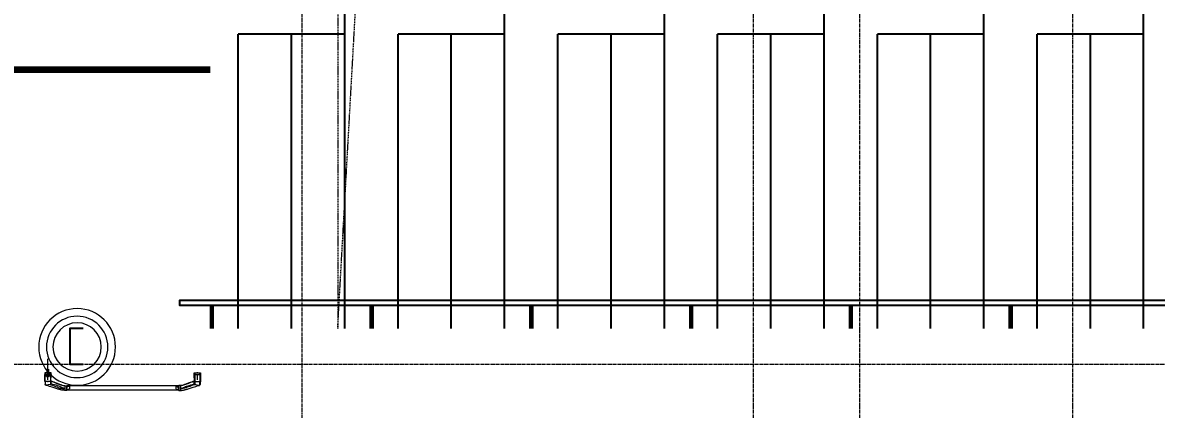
# Model space of a CAD drawing. Header units: millimetres. Extents: x -65509 to 912790, y 446 to 713294.
# Drawn here: x 165782 to 172169, y 367922 to 370101 of the extents above; entities that cross this region are included whole.
import ezdxf
from ezdxf import colors
from ezdxf.entities.mleader import LeaderData, LeaderLine
from ezdxf.math import Vec2, Vec3

# ---------------------------------------------------------------- set-up
doc = ezdxf.new("R2010")
doc.units = ezdxf.units.MM
for name, pattern in [('CENTER2', [28.575, 19.05, -3.175, 3.175, -3.175]), ('CENTERLINE', [30, 12, -1.5, 3, -1.5, 12]), ('HIDDEN', [9.525, 6.35, -3.175])]:
    doc.linetypes.add(name, pattern=pattern)
for name, color, linetype, lineweight in [('5.3) ММП плитка 6.1', 5, 'Continuous', 120), ('АР_Двери_внутренние_антипаника', 250, 'Continuous', 0), ('АР_Отметка', 250, 'Continuous', 13), ('АР_Стены ЖБ', 250, 'Continuous', 35), ('КМ_Фахверки', 250, 'Continuous', 25), ('РД_Ограждения', 250, 'Continuous', 25), ('РД_Оси_100', 250, 'Continuous', 0)]:
    doc.layers.add(name, color=color, linetype=linetype, lineweight=lineweight)
doc.layers.add('АР_Делит', color=250, linetype='Continuous', lineweight=0, plot=False)
doc.layers.add('ЛК_Открытая', color=250, linetype='Continuous')
doc.styles.add('style1', font='ARIALN.TTF')

# ---------------------------------------------------------------- blocks, each defined once
blk = doc.blocks.new('СОШ_2200_АР_ОСИ_М100_28.05.24')
at = {"layer": 'РД_Оси_100', "linetype": 'CENTER2'}
for p, q in [((49960, -6155), (49960, 139938.679)), ((-5954.958, 72900), (95715.503, 72900))]:
    blk.add_line(p, q, dxfattribs=at)
for points in [[(52500, 139938.679), (52500, -5755), (52358.276, -6155)], [(53100, 139938.679), (53100, -5755), (52949.266, -6155)], [(54300, 139938.679), (54300, -6155)]]:
    blk.add_lwpolyline(points, dxfattribs=at)
blk = doc.blocks.new('Ф_пеноблок 200')
at = {"layer": 'АР_Делит', "color": 1}
for radius in [216.3, 173, 136.2]:
    blk.add_circle((103.4, -41.9), radius, dxfattribs=at)
at = {"layer": 'КМ_Фахверки'}
blk.add_lwpolyline([(0, -75), (0, 0), (200, 0), (200, -75)], dxfattribs=at)
blk = doc.blocks.new('UUNEW01NEW00')
at = {"layer": 'АР_Двери_внутренние_антипаника', "color": 1, "linetype": 'Continuous'}
for p, q in [((-9.3, 0.2), (-14.4, -1.5)), ((-9.2, 0.8), (-9.3, 0.2)), ((-9.3, -0.1), (-9.3, 0.2)), ((-9.2, 0.2), (-9.3, 0.2)), ((-9.1, 1), (-9.2, 0.8)), ((-8.9, 0.5), (-9.2, 0.2)), ((-9.1, 19.3), (-8.9, 19.4)), ((-9.1, 19.3), (-9, 18.8)), ((-9, 1.2), (-9.1, 1)), ((-9, 18.8), (-8.8, 18.6)), ((-8.8, 1.3), (-9, 1.2)), ((-8.9, 19.4), (-8.5, 19.5)), ((-8.7, 0.8), (-8.9, 0.5)), ((-8.8, 18.6), (-8.6, 18.4)), ((-8.6, 0.9), (-8.7, 0.8)), ((-8.6, 18.4), (-8.4, 18.2)), ((-8.6, 1), (-8.6, 0.9)), ((-8.5, 1), (-8.6, 1)), ((-8.5, 19.5), (-8.2, 19.5)), ((-8.4, 0.8), (-8.5, 1.5)), ((-8.4, 1.3), (-8.5, 1)), ((-8.4, 18.2), (-8.1, 18.1)), ((-8.4, 1.4), (-8.4, 0.4)), ((-8.3, 0.5), (-8.4, 0.8)), ((-8.4, 0.4), (-8.4, -0.4)), ((-8.4, 0.4), (-8.3, 0.4)), ((-8.1, 0.2), (-8.3, 0.5)), ((-8.2, 19.5), (-7.8, 19.6)), ((-8.1, 18.1), (-7.6, 18)), ((-7.8, 0.1), (-8.1, 0.2)), ((-7.8, 19.6), (-7.5, 19.6)), ((-7.4, 0), (-7.8, 0.1)), ((-7.5, 18.3), (-7.6, 18.2)), ((-7.6, 18.2), (-7.6, 18)), ((-7.6, 18), (-7.6, 16.2)), ((-7.6, 16.2), (-7.6, 14.1)), ((-7.6, 14.1), (-7.6, 12.2)), ((-7.6, 12.2), (-7.6, 9.8)), ((-7.6, 9.8), (-7.6, 7.8)), ((-7.6, 7.8), (-7.6, 6.2)), ((-7.6, 6.2), (-7.6, 4.7)), ((-7.6, 4.7), (-7.5, 3.2)), ((-7.5, 19.6), (-7.1, 19.6)), ((-7.4, 18.3), (-7.5, 18.3)), ((-7.5, 3.2), (-7.5, 1.6)), ((-7.5, 1.6), (-7.4, 0)), ((-7.5, 0), (-7.5, 0)), ((-7.5, 0), (-7.3, 0)), ((-7.3, 18.3), (-7.4, 18.3)), ((-7.4, 0), (7.4, 0)), ((-7.2, 18.3), (-7.3, 18.3)), ((-7.3, 0), (7.3, 0)), ((-7.1, 18.3), (-7.2, 18.3)), ((-7.1, 24), (-7.1, 19.6)), ((-7.1, 19.6), (7.1, 19.6)), ((-7.1, 19.6), (-7.1, 18.3)), ((7.1, 18.3), (-7.1, 18.3)), ((-3.5, 16), (-4.6, 16.4)), ((-4.6, 16.4), (-4.6, 16.3)), ((-3.5, 15.9), (-4.6, 16.3)), ((-4.6, 16.3), (-3.8, 14.8)), ((-3.8, 14.8), (-3.3, 14.8)), ((-3, 14.7), (-3.8, 14.7)), ((-3.8, 14.7), (-3.8, 14.6)), ((-3, 14.6), (-3.8, 14.6)), ((-3.8, 14.6), (-3.8, 13.7)), ((-3.8, 13.7), (-3, 13.7)), ((-3.3, 14.8), (-3.6, 15.5)), ((-3.6, 15.5), (-2.7, 15.3)), ((-3.3, 14.9), (-3.6, 15.5)), ((-2.3, 15.7), (-3.5, 16)), ((-2.3, 15.6), (-3.5, 15.9)), ((-3.1, 14.4), (-3.4, 14.4)), ((-3.4, 14.4), (-3.4, 13.9)), ((-3.4, 14), (-3.1, 14)), ((-3.4, 13.9), (-3.1, 13.9)), ((-3.3, 14.9), (-3.3, 14.8)), ((-3, 14.4), (-3.1, 14.4)), ((-3.1, 14), (-3.1, 13.9)), ((-3.1, 14), (-3, 14)), ((-3.1, 13.9), (-3, 13.9)), ((-3, 14.7), (-3, 14.6)), ((-2.9, 14.7), (-3, 14.7)), ((-2.9, 14.6), (-3, 14.6)), ((-2.9, 14.4), (-3, 14.4)), ((-3, 14.4), (-3, 14.4)), ((-3, 14.4), (-3, 14.4)), ((-3, 14), (-3, 14)), ((-3, 14), (-3, 14)), ((-3, 14), (-2.9, 14)), ((-3, 13.9), (-3, 13.9)), ((-3, 13.9), (-3, 13.9)), ((-3, 13.9), (-2.9, 13.9)), ((-3, 13.7), (-2.9, 13.7)), ((-2.8, 14.7), (-2.9, 14.7)), ((-2.9, 14.7), (-2.9, 14.7)), ((-2.8, 14.5), (-2.9, 14.6)), ((-2.9, 14.6), (-2.9, 14.6)), ((-2.9, 14.3), (-2.9, 14.4)), ((-2.9, 14.3), (-2.9, 14.3)), ((-2.9, 14.3), (-2.9, 14.3)), ((-2.9, 14.3), (-2.9, 14.3)), ((-2.9, 14), (-2.9, 14.3)), ((-2.9, 14.1), (-2.9, 14)), ((-2.9, 14), (-2.9, 14.1)), ((-2.9, 14.1), (-2.9, 14.1)), ((-2.9, 14.1), (-2.9, 14.1)), ((-2.9, 14.1), (-2.9, 14.1)), ((-2.9, 14), (-2.9, 14)), ((-2.9, 13.9), (-2.9, 14)), ((-2.9, 14), (-2.9, 14)), ((-2.9, 14), (-2.9, 14)), ((-2.9, 13.9), (-2.9, 13.9)), ((-2.9, 13.9), (-2.9, 13.9)), ((-2.9, 13.7), (-2.8, 13.7)), ((-2.7, 14.6), (-2.8, 14.7)), ((-2.7, 14.5), (-2.8, 14.5)), ((-2.8, 13.7), (-2.8, 13.8)), ((-2.8, 13.8), (-2.7, 13.8)), ((-2.7, 15.3), (-1.7, 15.1)), ((-2.6, 14.6), (-2.7, 14.6)), ((-2.6, 14.5), (-2.7, 14.5)), ((-2.7, 13.8), (-2.6, 13.8)), ((-2.6, 14.5), (-2.6, 14.6)), ((-2.6, 14.6), (-2.6, 14.6)), ((-2.6, 14.4), (-2.6, 14.5)), ((-2.5, 14.5), (-2.6, 14.5)), ((-2.5, 14.4), (-2.6, 14.4)), ((-2.6, 14.4), (-2.6, 14.4)), ((-2.6, 13.8), (-2.6, 13.9)), ((-2.6, 13.9), (-2.5, 13.9)), ((-2.5, 14.4), (-2.5, 14.5)), ((-2.5, 14.4), (-2.5, 14.3)), ((-2.5, 14.3), (-2.5, 14.4)), ((-2.5, 14), (-2.5, 14.3)), ((-2.5, 13.9), (-2.5, 14)), ((-1, 15.5), (-2.3, 15.7)), ((-1, 15.4), (-2.3, 15.6)), ((-2.2, 14.5), (-2.3, 14.5)), ((-2.3, 14.5), (-2.3, 14.4)), ((-2.3, 14.4), (-2.3, 14.3)), ((-2.2, 14.4), (-2.3, 14.4)), ((-2.3, 14.4), (-2.3, 14.3)), ((-2.3, 14.3), (-2.3, 14)), ((-2.3, 14), (-2.3, 13.9)), ((-2.3, 13.9), (-2.3, 13.9)), ((-2.3, 13.9), (-2.2, 13.8)), ((-2.1, 14.6), (-2.2, 14.6)), ((-2.2, 14.6), (-2.2, 14.5)), ((-2.1, 14.5), (-2.2, 14.5)), ((-2.2, 14.5), (-2.2, 14.4)), ((-2.2, 13.8), (-2.2, 13.8)), ((-2.2, 13.8), (-2.1, 13.8)), ((-2, 14.7), (-2.1, 14.6)), ((-2, 14.6), (-2.1, 14.5)), ((-2.1, 14.6), (-2.1, 14.6)), ((-2.1, 14.5), (-2.1, 14.5)), ((-2.1, 13.8), (-2, 13.7)), ((-1.9, 14.7), (-2, 14.7)), ((-1.9, 14.6), (-2, 14.6)), ((-2, 13.7), (-2, 13.7)), ((-2, 13.7), (-1.9, 13.7)), ((-1.8, 14.7), (-1.9, 14.7)), ((-1.8, 14.6), (-1.9, 14.6)), ((-1.8, 14.4), (-1.9, 14.4)), ((-1.9, 14.4), (-1.9, 14.3)), ((-1.9, 14.3), (-1.9, 14)), ((-1.9, 14.3), (-1.9, 14.3)), ((-1.9, 14.3), (-1.9, 14.3)), ((-1.9, 14.3), (-1.9, 14.3)), ((-1.9, 14.1), (-1.9, 14.1)), ((-1.9, 14.1), (-1.9, 14.1)), ((-1.9, 14.1), (-1.9, 14.1)), ((-1.9, 14.1), (-1.8, 14)), ((-1.9, 14), (-1.9, 14)), ((-1.9, 14), (-1.9, 14)), ((-1.9, 14), (-1.9, 13.9)), ((-1.9, 13.9), (-1.8, 13.9)), ((-1.9, 13.7), (-1.8, 13.7)), ((-1.8, 14.7), (-1.8, 14.6)), ((-1.5, 14.7), (-1.8, 14.7)), ((-1.5, 14.6), (-1.8, 14.6)), ((-1.7, 14.4), (-1.8, 14.4)), ((-1.8, 14.4), (-1.8, 14.4)), ((-1.8, 14.4), (-1.8, 14.4)), ((-1.8, 14), (-1.8, 14)), ((-1.8, 14), (-1.8, 14)), ((-1.8, 14), (-1.7, 14)), ((-1.8, 13.9), (-1.8, 13.9)), ((-1.8, 13.9), (-1.8, 13.9)), ((-1.8, 13.9), (-1.7, 13.9)), ((-1.8, 13.7), (-1.5, 13.7)), ((-1.7, 15.1), (-0.7, 15)), ((-1.7, 14.4), (-1.7, 14.4)), ((-1.6, 14.4), (-1.7, 14.4)), ((-1.7, 14), (-1.7, 13.9)), ((-1.7, 14), (-1.7, 14)), ((-1.7, 14), (-1.6, 14)), ((-1.7, 13.9), (-1.6, 13.9)), ((-1.7, 13.9), (-1.7, 13.9)), ((-1.5, 14.4), (-1.6, 14.4)), ((-1.6, 14.4), (-1.6, 14.4)), ((-1.6, 14), (-1.6, 13.9)), ((-1.6, 14), (-1.6, 14)), ((-1.6, 14), (-1.5, 14)), ((-1.6, 13.9), (-1.6, 13.9)), ((-1.6, 13.9), (-1.5, 13.9)), ((-1.5, 14.7), (-1.5, 14.6)), ((-1.4, 14.7), (-1.5, 14.7)), ((-1.4, 14.6), (-1.5, 14.6)), ((-1.4, 14.3), (-1.5, 14.4)), ((-1.5, 14.4), (-1.5, 14.4)), ((-1.5, 14.4), (-1.5, 14.4)), ((-1.5, 14), (-1.4, 14.1)), ((-1.5, 14), (-1.5, 14)), ((-1.5, 14), (-1.5, 14)), ((-1.5, 14), (-1.5, 14)), ((-1.5, 13.9), (-1.5, 13.9)), ((-1.5, 13.9), (-1.5, 13.9)), ((-1.5, 13.9), (-1.5, 13.9)), ((-1.5, 13.9), (-1.4, 13.9)), ((-1.5, 13.7), (-1.4, 13.7)), ((-1.3, 14.7), (-1.4, 14.7)), ((-1.3, 14.6), (-1.4, 14.6)), ((-1.4, 14.3), (-1.4, 14.3)), ((-1.4, 14.3), (-1.4, 14.3)), ((-1.4, 14.3), (-1.4, 14.3)), ((-1.4, 14), (-1.4, 14.3)), ((-1.4, 14.1), (-1.4, 14)), ((-1.4, 14.1), (-1.4, 14.1)), ((-1.4, 14.1), (-1.4, 14.1)), ((-1.4, 14.1), (-1.4, 14.1)), ((-1.4, 13.9), (-1.4, 14)), ((-1.4, 14), (-1.4, 14)), ((-1.4, 14), (-1.4, 14)), ((-1.4, 13.7), (-1.3, 13.7)), ((-1.2, 14.6), (-1.3, 14.7)), ((-1.3, 14.7), (-1.3, 14.7)), ((-1.3, 14.5), (-1.3, 14.6)), ((-1.2, 14.5), (-1.3, 14.5)), ((-1.3, 13.7), (-1.2, 13.8)), ((-1.1, 14.6), (-1.2, 14.6)), ((-1.1, 14.5), (-1.2, 14.5)), ((-1.2, 13.8), (-1.2, 13.8)), ((-1.2, 13.8), (-1.1, 13.8)), ((-1.1, 14.5), (-1.1, 14.6)), ((-1.1, 14.6), (-1.1, 14.6)), ((-1.1, 14.4), (-1.1, 14.5)), ((-1, 14.5), (-1.1, 14.5)), ((-1, 14.4), (-1.1, 14.4)), ((-1.1, 14.4), (-1.1, 14.4)), ((-1.1, 13.8), (-1.1, 13.9)), ((-1.1, 13.9), (-1, 13.9)), ((0, 16.5), (-1, 15.5)), ((0, 16.4), (-1, 15.4)), ((-1, 15.5), (-1, 15.4)), ((-1, 14.4), (-1, 14.5)), ((-1, 14.3), (-1, 14.4)), ((-1, 14.4), (-1, 14.3)), ((-1, 14), (-1, 14.3)), ((-1, 13.9), (-1, 14)), ((0, 14.7), (-0.8, 14.7)), ((-0.8, 14.7), (-0.8, 14.6)), ((0, 14.6), (-0.8, 14.6)), ((-0.8, 14.6), (-0.8, 13.7)), ((-0.8, 13.7), (-0.4, 13.7)), ((-0.7, 15), (0, 15.7)), ((-0.1, 14.4), (-0.4, 14.4)), ((-0.4, 14.4), (-0.4, 14.2)), ((-0.4, 14.3), (-0.1, 14.3)), ((-0.4, 14.2), (-0.1, 14.2)), ((-0.4, 14.1), (-0.2, 14.1)), ((-0.4, 13.7), (-0.4, 14.1)), ((-0.2, 14.1), (0, 13.7)), ((0, 14.4), (-0.1, 14.4)), ((-0.1, 14.4), (-0.1, 14.4)), ((-0.1, 14.4), (-0.1, 14.4)), ((-0.1, 14.3), (-0.1, 14.2)), ((-0.1, 14.3), (-0.1, 14.3)), ((-0.1, 14.3), (-0.1, 14.3)), ((-0.1, 14.3), (0, 14.3)), ((-0.1, 14.2), (-0.1, 14.2)), ((-0.1, 14.2), (-0.1, 14.2)), ((-0.1, 14.2), (0, 14.2)), ((0, 16.5), (0, 16.4)), ((1, 15.5), (0, 16.5)), ((1, 15.4), (0, 16.4)), ((0, 15.7), (0.7, 15)), ((0, 14.7), (0, 14.6)), ((0.1, 14.7), (0, 14.7)), ((0.1, 14.6), (0, 14.6)), ((0, 14.3), (0, 14.4)), ((0, 14.4), (0, 14.4)), ((0, 14.3), (0, 14.4)), ((0, 14.4), (0, 14.4)), ((0, 14.4), (0, 14.4)), ((0, 14.4), (0, 14.4)), ((0, 14.4), (0, 14.4)), ((0, 14.3), (0, 14.3)), ((0, 14.3), (0, 14.3)), ((0, 14.3), (0, 14.3)), ((0, 14.2), (0, 14.3)), ((0, 14.3), (0, 14.3)), ((0, 14.3), (0, 14.3)), ((0, 14.3), (0, 14.3)), ((0, 14.2), (0, 14.2)), ((0, 14.2), (0, 14.2)), ((0, 13.7), (0.5, 13.7)), ((0.2, 14.7), (0.1, 14.7)), ((0.2, 14.6), (0.1, 14.6)), ((0.3, 14.6), (0.2, 14.7)), ((0.2, 14.7), (0.2, 14.7)), ((0.2, 14.5), (0.2, 14.6)), ((0.3, 14.5), (0.2, 14.5)), ((0.5, 13.7), (0.2, 14.1)), ((0.2, 14.1), (0.3, 14.1)), ((0.4, 14.6), (0.3, 14.6)), ((0.4, 14.5), (0.3, 14.5)), ((0.3, 14.1), (0.4, 14.2)), ((0.3, 14.1), (0.3, 14.1)), ((0.5, 13.8), (0.3, 14.1)), ((0.4, 14.5), (0.4, 14.6)), ((0.4, 14.6), (0.4, 14.6)), ((0.4, 14.4), (0.4, 14.5)), ((0.4, 14.4), (0.4, 14.5)), ((0.4, 14.5), (0.4, 14.5)), ((0.4, 14.3), (0.4, 14.4)), ((0.4, 14.4), (0.4, 14.4)), ((0.4, 14.4), (0.4, 14.4)), ((0.4, 14.2), (0.4, 14.3)), ((0.4, 14.3), (0.4, 14.3)), ((0.4, 14.2), (0.4, 14.2)), ((0.5, 13.8), (0.5, 13.7)), ((0.7, 15), (1.7, 15.1)), ((0.7, 14.7), (0.7, 14.6)), ((1.4, 14.7), (0.7, 14.7)), ((1.4, 14.6), (0.7, 14.6)), ((0.7, 14.6), (0.7, 13.7)), ((0.7, 13.7), (1.1, 13.7)), ((2.3, 15.7), (1, 15.5)), ((2.3, 15.6), (1, 15.4)), ((1, 15.5), (1, 15.4)), ((1.1, 13.7), (1.1, 14.3)), ((1.1, 14.3), (1.2, 14.3)), ((1.2, 14.3), (1.5, 13.7)), ((1.4, 14.7), (1.4, 14.6)), ((1.6, 14.2), (1.4, 14.7)), ((1.6, 14.1), (1.4, 14.6)), ((1.5, 13.7), (1.8, 13.7)), ((1.6, 14.2), (1.6, 14.1)), ((1.7, 14.2), (1.6, 14.2)), ((1.7, 14.1), (1.6, 14.1)), ((1.7, 15.1), (2.7, 15.3)), ((1.9, 14.7), (1.7, 14.2)), ((1.9, 14.6), (1.7, 14.1)), ((1.7, 14.2), (1.7, 14.1)), ((1.8, 13.7), (2, 14.3)), ((1.9, 14.7), (1.9, 14.6)), ((2.5, 14.7), (1.9, 14.7)), ((2.5, 14.6), (1.9, 14.6)), ((2, 14.3), (2.2, 14.3)), ((2.2, 14.3), (2.2, 13.7)), ((2.2, 13.7), (2.5, 13.7)), ((3.5, 16), (2.3, 15.7)), ((3.5, 15.9), (2.3, 15.6)), ((2.5, 14.7), (2.5, 14.6)), ((2.5, 13.7), (2.5, 14.6)), ((2.7, 15.3), (3.6, 15.5)), ((3.1, 14.7), (2.7, 13.8)), ((3.1, 14.6), (2.7, 13.7)), ((2.7, 13.8), (2.7, 13.7)), ((2.7, 13.7), (3.2, 13.7)), ((3.1, 14.7), (3.1, 14.6)), ((3.9, 14.7), (3.1, 14.7)), ((3.9, 14.6), (3.1, 14.6)), ((3.2, 13.7), (3.2, 13.9)), ((3.2, 13.9), (3.8, 13.9)), ((3.6, 15.5), (3.3, 14.8)), ((3.6, 15.5), (3.3, 14.9)), ((3.3, 14.9), (3.3, 14.8)), ((3.3, 14.8), (3.8, 14.8)), ((3.4, 14.3), (3.3, 14)), ((3.3, 14.1), (3.7, 14.1)), ((3.3, 14), (3.7, 14)), ((3.6, 14.3), (3.4, 14.3)), ((4.6, 16.4), (3.5, 16)), ((4.6, 16.3), (3.5, 15.9)), ((3.7, 14), (3.6, 14.3)), ((3.8, 14.8), (4.6, 16.3)), ((3.8, 13.9), (3.8, 13.7)), ((3.8, 13.7), (4.2, 13.7)), ((3.9, 14.7), (3.9, 14.6)), ((4.2, 13.8), (3.9, 14.7)), ((4.2, 13.7), (3.9, 14.6)), ((4.2, 13.8), (4.2, 13.7)), ((4.6, 16.4), (4.6, 16.3)), ((6.7, -9.4), (7.3, 0)), ((7.1, 19.6), (7.1, 24)), ((7.1, 19.6), (7.1, 18.3)), ((7.1, 19.6), (7.5, 19.6)), ((7.2, 18.3), (7.1, 18.3)), ((7.3, 18.3), (7.2, 18.3)), ((7.5, 18.3), (7.3, 18.3)), ((7.4, 0), (7.5, 2)), ((7.8, 0.1), (7.4, 0)), ((7.5, 19.6), (7.8, 19.6)), ((7.6, 18.2), (7.5, 18.3)), ((7.5, 2), (7.6, 4)), ((7.6, 18), (7.6, 18.2)), ((7.6, 18), (8.1, 18.1)), ((7.6, 16.2), (7.6, 18)), ((7.6, 14.2), (7.6, 16.2)), ((7.6, 12.3), (7.6, 14.2)), ((7.6, 9.9), (7.6, 12.3)), ((7.6, 8), (7.6, 9.9)), ((7.6, 5.9), (7.6, 8)), ((7.6, 4), (7.6, 5.9)), ((7.8, 19.6), (8.2, 19.5)), ((8.1, 0.2), (7.8, 0.1)), ((8.1, 18.1), (8.4, 18.2)), ((8.3, 0.5), (8.1, 0.2)), ((8.2, 19.5), (8.5, 19.5)), ((8.4, 0.8), (8.3, 0.5)), ((8.4, 18.2), (8.6, 18.4)), ((8.5, 19.5), (8.9, 19.4)), ((8.6, 18.4), (8.8, 18.6)), ((8.8, 18.6), (9, 18.8)), ((8.9, 19.4), (9.1, 19.3)), ((9, 18.8), (9.1, 19.3)), ((-52.5, -11.9), (-52.5, -19.8)), ((-52.5, -19.8), (-52.5, -25.1)), ((-52.5, -25.1), (-47.5, -25.1)), ((-47.5, -11.9), (-47.5, -19.8)), ((-47.5, -11.9), (-47.5, -11.9)), ((-47.5, -19.8), (-46, -19.6)), ((-45.9, -19.8), (-47.5, -19.8)), ((-47.5, -19.8), (-47.5, -25.1)), ((-46, -19.6), (-44.5, -19.2)), ((-44.3, -19.8), (-45.9, -19.8)), ((-43.1, -11.4), (-44.5, -11.6)), ((-44.5, -19.2), (-42.9, -18.5)), ((-42.5, -19.7), (-44.3, -19.8)), ((-41.6, -11.2), (-43.1, -11.4)), ((-42.9, -18.5), (-41.3, -17.7)), ((-40.6, -19.6), (-42.5, -19.7)), ((-39.3, -10.7), (-41.6, -11.2)), ((-41.3, -17.7), (-39, -16.7)), ((-37.8, -19.2), (-40.6, -19.6)), ((-36.7, -9.9), (-39.3, -10.7)), ((-39, -16.7), (-36.4, -15.7)), ((-34.9, -18.5), (-37.8, -19.2)), ((-33.8, -8.9), (-36.7, -9.9)), ((-36.4, -15.7), (-33.5, -14.5)), ((-31.9, -17.6), (-34.9, -18.5)), ((-30.7, -7.7), (-33.8, -8.9)), ((-33.5, -14.5), (-30.3, -13.4)), ((-28.7, -16.6), (-31.9, -17.6)), ((-27.2, -6.3), (-30.7, -7.7)), ((-30.3, -13.4), (-26.8, -12.1)), ((-25.2, -15.3), (-28.7, -16.6)), ((-23.3, -4.8), (-27.2, -6.3)), ((-26.8, -12.1), (-22.9, -10.9)), ((-21.4, -13.9), (-25.2, -15.3)), ((-19.1, -3.2), (-23.3, -4.8)), ((-22.9, -10.9), (-18.7, -9.6)), ((-17.3, -12.4), (-21.4, -13.9)), ((-14.4, -1.5), (-19.1, -3.2)), ((-18.7, -9.6), (-14, -8.2)), ((-12.8, -10.8), (-17.3, -12.4)), ((-14, -8.2), (-8.8, -6.6)), ((-7.8, -9.1), (-12.8, -10.8)), ((-9, -3.8), (-9.3, -0.1)), ((-8.8, -6.6), (-9, -3.8)), ((-8.8, -6.6), (-8.8, -6.6)), ((-8.8, -7.3), (-8.8, -6.6)), ((-8.8, -6.6), (-8.7, -6.6)), ((-8.5, -8.1), (-8.8, -7.3)), ((-8.7, -6.6), (-8.6, -6.6)), ((-8.6, -6.6), (-8.4, -6.7)), ((-8.2, -8.7), (-8.5, -8.1)), ((-8.4, -0.4), (-8.3, -0.9)), ((-8.4, -6.7), (-8.1, -6.7)), ((-8.3, -0.9), (-8.3, -1.1)), ((-8.3, -1.1), (-8.3, -1.1)), ((-8.3, -1.2), (-8.2, -1.2)), ((-8.2, -1.2), (-8.2, -1.2)), ((-8.2, -1.2), (-8.2, -1.5)), ((-8.2, -1.5), (-8.2, -1.5)), ((-7.8, -9.1), (-8.2, -8.7)), ((-8.1, -6.7), (-8, -6.6)), ((-8, -7.1), (-8.1, -6.7)), ((-8.1, -6.7), (-8.1, -6.7)), ((-8, -6.6), (-8, -6.6)), ((-8, -6.6), (-7.9, -6.6)), ((-7.6, -7.6), (-8, -7.1)), ((-7.8, -6.9), (-7.9, -6.6)), ((-7.9, -6.6), (-7.9, -6.7)), ((-7.9, -6.7), (-7.9, -6.6)), ((-7.5, -7.2), (-7.8, -6.9)), ((-7.4, -8.9), (-7.8, -9.1)), ((-7.2, -8), (-7.6, -7.6)), ((-7.2, -7.4), (-7.5, -7.2)), ((-7.1, -8.7), (-7.4, -8.9)), ((-7.3, 0), (-7.2, -1.7)), ((-7.2, -1.7), (-7.2, -3.1)), ((-7.2, -3.1), (-7.1, -4.5)), ((-6.9, -7.4), (-7.2, -7.4)), ((-6.7, -8.2), (-7.2, -8)), ((-7.1, -4.5), (-7, -6)), ((-6.7, -8.2), (-7.1, -8.7)), ((-7, -6), (-6.9, -7.4)), ((-6.9, -7.4), (-6.8, -7.5)), ((-6.8, -7.5), (-6.8, -7.5)), ((-6.8, -7.5), (-6.8, -7.6)), ((-6.8, -7.6), (-6.8, -7.6)), ((-6.8, -7.6), (-6.8, -7.6)), ((-6.8, -7.6), (-6.8, -7.6)), ((-6.8, -7.6), (-6.8, -7.6)), ((-6.8, -7.6), (-6.8, -7.6)), ((-6.8, -7.6), (-6.8, -7.6)), ((-6.8, -7.6), (-6.8, -7.6)), ((-6.8, -7.6), (-6.8, -7.6)), ((-6.8, -7.6), (-6.8, -7.6)), ((-6.8, -7.6), (-6.8, -7.6)), ((-6.8, -7.6), (-6.8, -7.6)), ((-6.8, -7.6), (-6.8, -7.6)), ((-6.8, -7.6), (-6.8, -7.6)), ((-6.8, -7.6), (-6.7, -7.8)), ((-6.7, -7.8), (-6.6, -8)), ((-6.6, -8), (-6.7, -8.1)), ((-6.7, -8.1), (-6.7, -8.2)), ((-6.7, -8.2), (5.6, -10.6)), ((5.6, -10.6), (6.3, -10)), ((5.6, -10.6), (6, -10.6)), ((6, -10.6), (6.3, -10.5)), ((6.3, -10), (6.6, -9.7)), ((6.3, -10.5), (6.4, -10.5)), ((6.6, -9.7), (6.7, -9.4)), ((6.7, -9.4), (7.1, -9.3)), ((7.1, -9.3), (7.4, -9.1)), ((7.4, -9.1), (7.6, -8.9)), ((8.3, -0.4), (8.3, -0.3))]:
    blk.add_line(p, q, dxfattribs=at)
at = {"layer": 'АР_Двери_внутренние_антипаника', "color": 40, "linetype": 'Continuous'}
for p, q in [((-8.8, 1.3), (-13.2, -0.1)), ((-9.1, 24), (9.1, 24)), ((-9.1, 19.3), (-9.1, 24)), ((-9, 18.2), (-9.1, 19.3)), ((-9, 17.1), (-9, 18.2)), ((-8.5, 1.5), (-9, 17.1)), ((-8.5, 1.5), (-8.8, 1.3)), ((8.3, 0.5), (8, -3.9)), ((9.1, 24), (9.1, 19.3)), ((-53, -19.5), (-53, -12.4)), ((-53, -24.6), (-53, -19.5)), ((-47.5, -11.9), (-52.5, -11.9)), ((-52.5, -25.1), (-47.5, -25.1)), ((-47.5, -11.9), (-46.3, -11.8)), ((-47.5, -25.1), (-45.1, -25)), ((-45.1, -11.7), (-46.3, -11.8)), ((-44.4, -11.5), (-45.1, -11.7)), ((-45.1, -25), (-44.1, -24.9)), ((-42.2, -11), (-44.4, -11.6)), ((-44.1, -24.9), (-43.6, -24.9)), ((-43.6, -24.9), (-43, -24.8)), ((-43, -24.8), (-42.4, -24.8)), ((-42.4, -24.8), (-41.8, -24.7)), ((-40, -10.4), (-42.2, -11)), ((-41.8, -24.7), (-41.1, -24.6)), ((-41.1, -24.6), (-39.3, -24.3)), ((-38, -9.7), (-40, -10.4)), ((-39.3, -24.3), (-37.6, -23.9)), ((-36.1, -9), (-38, -9.7)), ((-37.6, -23.9), (-36.2, -23.6)), ((-36.2, -23.6), (-35.1, -23.3)), ((-34.2, -8.3), (-36.1, -9)), ((-35.1, -23.3), (-34.2, -23.1)), ((-32.1, -7.5), (-34.2, -8.3)), ((-34.2, -23.1), (-33.1, -22.8)), ((-33.1, -22.8), (-31.7, -22.5)), ((-30.3, -6.7), (-32.1, -7.5)), ((-31.7, -22.5), (-30.1, -22)), ((-28.2, -5.9), (-30.3, -6.7)), ((-30.1, -22), (-28.2, -21.5)), ((-25.9, -4.9), (-28.2, -5.9)), ((-28.2, -21.5), (-26, -20.8)), ((-26, -20.8), (-23.3, -20)), ((-23.3, -3.9), (-25.9, -4.9)), ((-20.4, -2.7), (-23.3, -3.9)), ((-23.3, -20), (-20.2, -19.1)), ((-17, -1.5), (-20.4, -2.7)), ((-20.2, -19.1), (-17.7, -18.3)), ((-17.7, -18.3), (-14.9, -17.4)), ((-13.2, -0.1), (-17, -1.5)), ((-14.9, -17.4), (-11.8, -16.4)), ((-11.8, -16.4), (-8.3, -15.3)), ((-8.3, -15.3), (-4.5, -14.1)), ((-4.5, -14.1), (-0.2, -12.7)), ((-0.2, -12.7), (4.6, -11.2)), ((4.6, -11.2), (5.6, -10.9)), ((5.6, -10.9), (6.4, -10.5)), ((6.4, -10.5), (7.3, -9.6)), ((7.3, -9.6), (7.6, -8.9)), ((7.6, -8.9), (7.7, -8.7)), ((8, -3.9), (7.7, -8.6)), ((7.7, -8.7), (7.7, -8.6))]:
    blk.add_line(p, q, dxfattribs=at)
at = {"layer": 'АР_Двери_внутренние_антипаника', "color": 1, "linetype": 'CENTERLINE'}
blk.add_line((0, 4.4), (0, 26), dxfattribs=at)
at = {"layer": 'АР_Двери_внутренние_антипаника', "color": 1, "linetype": 'HIDDEN'}
for p, q in [((-60.5, -14), (-53, -14)), ((-60.5, -14), (-60.5, -23)), ((-60.5, -23), (-53, -23)), ((-54.5, -17.6), (-54.5, -14.1)), ((-54.5, -14.1), (-53, -14.1)), ((-54.5, -17.6), (-53, -17.6))]:
    blk.add_line(p, q, dxfattribs=at)
at = {"layer": 'АР_Двери_внутренние_антипаника', "color": 1, "linetype": 'Continuous'}
blk.add_arc((490.8, 29.3), 500, 183.3082, 184.1216, dxfattribs=at)
at = {"layer": 'АР_Двери_внутренние_антипаника', "color": 40, "linetype": 'Continuous'}
for centre, radius, start, end in [((-490.9, 27.7), 500, 356.9219, 359.0377), ((-52.5, -12.4), 0.5, 90, 180), ((-52.5, -24.6), 0.5, 180, 270)]:
    blk.add_arc(centre, radius, start, end, dxfattribs=at)
at = {"layer": 'АР_Двери_внутренние_антипаника', "color": 1, "linetype": 'Continuous'}
blk.add_point((0, 0), dxfattribs=at)
blk = doc.blocks.new('66NEW00')
at = {"layer": 'АР_Двери_внутренние_антипаника', "color": 40, "linetype": 'Continuous'}
for p, q in [((9.1, 0), (-9.1, 0)), ((-9.1, 0), (-9.1, -4.7)), ((9.1, -4.7), (9.1, 0)), ((-8.3, -23.5), (-8, -27.9)), ((-8, -27.9), (-7.7, -32.5)), ((8.5, -22.4), (9, -6.9)), ((8.5, -22.4), (8.8, -22.7)), ((8.8, -22.7), (13.2, -24.1)), ((9, -5.7), (9.1, -4.7)), ((9, -6.9), (9, -5.7)), ((13.2, -24.1), (17, -25.5)), ((17, -25.5), (20.4, -26.7)), ((20.4, -26.7), (23.3, -27.9)), ((23.3, -27.9), (25.9, -28.9)), ((25.9, -28.9), (28.2, -29.9)), ((28.2, -29.9), (30.3, -30.7)), ((30.3, -30.7), (32.1, -31.4)), ((32.1, -31.4), (34.2, -32.3)), ((-7.7, -32.7), (-7.7, -32.5)), ((-7.6, -32.8), (-7.7, -32.7)), ((-7.3, -33.6), (-7.6, -32.8)), ((-6.4, -34.5), (-7.3, -33.6)), ((-5.6, -34.9), (-6.4, -34.5)), ((-4.6, -35.2), (-5.6, -34.9)), ((0.2, -36.7), (-4.6, -35.2)), ((4.5, -38.1), (0.2, -36.7)), ((8.3, -39.3), (4.5, -38.1)), ((11.8, -40.4), (8.3, -39.3)), ((14.9, -41.4), (11.8, -40.4)), ((17.7, -42.3), (14.9, -41.4)), ((20.2, -43), (17.7, -42.3)), ((23.3, -44), (20.2, -43)), ((26, -44.8), (23.3, -44)), ((28.2, -45.4), (26, -44.8)), ((30.1, -46), (28.2, -45.4)), ((31.7, -46.4), (30.1, -46)), ((33.1, -46.8), (31.7, -46.4)), ((34.2, -47.1), (33.1, -46.8)), ((34.2, -32.3), (36.1, -33)), ((35.1, -47.3), (34.2, -47.1)), ((36.2, -47.6), (35.1, -47.3)), ((36.1, -33), (38, -33.7)), ((37.6, -47.9), (36.2, -47.6)), ((39.3, -48.2), (37.6, -47.9)), ((38, -33.7), (40, -34.4)), ((41.1, -48.6), (39.3, -48.2)), ((40, -34.4), (42.2, -35)), ((41.8, -48.7), (41.1, -48.6)), ((42.4, -48.7), (41.8, -48.7)), ((42.2, -35), (44.4, -35.5)), ((43, -48.8), (42.4, -48.7)), ((43.6, -48.9), (43, -48.8)), ((44.1, -48.9), (43.6, -48.9)), ((45.1, -49), (44.1, -48.9)), ((44.4, -35.5), (45.1, -35.6)), ((45.1, -35.6), (46.3, -35.8)), ((47.5, -49.1), (45.1, -49)), ((47.5, -35.8), (46.3, -35.8)), ((47.5, -35.8), (52.5, -35.8)), ((52.5, -49.1), (47.5, -49.1)), ((53, -43.4), (53, -36.3)), ((53, -48.6), (53, -43.4))]:
    blk.add_line(p, q, dxfattribs=at)
at = {"layer": 'АР_Двери_внутренние_антипаника', "color": 1, "linetype": 'Continuous'}
for p, q in [((-7.1, -4.4), (-7.1, 0)), ((7.1, 0), (7.1, -4.4)), ((-8.9, -4.6), (-9.1, -4.7)), ((-9, -5.2), (-9.1, -4.7)), ((-8.8, -5.4), (-9, -5.2)), ((-8.5, -4.5), (-8.9, -4.6)), ((-8.6, -5.6), (-8.8, -5.4)), ((-8.4, -5.7), (-8.6, -5.6)), ((-8.2, -4.4), (-8.5, -4.5)), ((-8.1, -5.8), (-8.4, -5.7)), ((-8.4, -23.1), (-8.3, -23.5)), ((-8.3, -23.5), (-8.1, -23.7)), ((-8.3, -24.4), (-8.3, -24.2)), ((-7.8, -4.4), (-8.2, -4.4)), ((-7.6, -5.9), (-8.1, -5.8)), ((-8.1, -23.7), (-7.8, -23.9)), ((-7.5, -4.4), (-7.8, -4.4)), ((-7.8, -23.9), (-7.4, -24)), ((-7.6, -5.8), (-7.5, -5.7)), ((-7.6, -5.9), (-7.6, -5.8)), ((-7.6, -7.7), (-7.6, -5.9)), ((-7.6, -9.8), (-7.6, -7.7)), ((-7.6, -11.7), (-7.6, -9.8)), ((-7.6, -14), (-7.6, -11.7)), ((-7.6, -16), (-7.6, -14)), ((-7.6, -18.1), (-7.6, -16)), ((-7.6, -19.9), (-7.6, -18.1)), ((-7.5, -21.9), (-7.6, -19.9)), ((-7.1, -4.4), (-7.5, -4.4)), ((-7.5, -5.7), (-7.3, -5.7)), ((-7.4, -24), (-7.5, -21.9)), ((7.4, -24), (-7.4, -24)), ((-7.3, -5.7), (-7.2, -5.6)), ((7.3, -24), (-7.3, -24)), ((-6.7, -33.3), (-7.3, -24)), ((-7.2, -5.6), (-7.1, -5.6)), ((7.1, -4.4), (-7.1, -4.4)), ((-7.1, -4.4), (-7.1, -5.6)), ((-7.1, -5.6), (7.1, -5.6)), ((6.7, -31.8), (6.6, -32)), ((6.8, -31.6), (6.7, -31.8)), ((6.9, -31.4), (6.8, -31.5)), ((6.8, -31.5), (6.8, -31.5)), ((6.8, -31.5), (6.8, -31.5)), ((6.8, -31.5), (6.8, -31.6)), ((6.8, -31.6), (6.8, -31.6)), ((6.8, -31.6), (6.8, -31.6)), ((6.8, -31.6), (6.8, -31.6)), ((6.8, -31.6), (6.8, -31.6)), ((6.8, -31.6), (6.8, -31.6)), ((6.8, -31.6), (6.8, -31.6)), ((6.8, -31.6), (6.8, -31.6)), ((6.8, -31.6), (6.8, -31.6)), ((6.8, -31.6), (6.8, -31.6)), ((6.8, -31.6), (6.8, -31.6)), ((6.8, -31.6), (6.8, -31.6)), ((6.8, -31.6), (6.8, -31.6)), ((7, -29.9), (6.9, -31.4)), ((6.9, -31.4), (7.2, -31.3)), ((7.1, -28.5), (7, -29.9)), ((7.1, -4.4), (7.1, -5.6)), ((7.5, -4.4), (7.1, -4.4)), ((7.1, -5.6), (7.2, -5.6)), ((7.2, -27.1), (7.1, -28.5)), ((7.2, -5.6), (7.3, -5.7)), ((7.3, -24), (7.2, -25.6)), ((7.2, -25.6), (7.2, -27.1)), ((7.2, -31.3), (7.5, -31.2)), ((7.2, -32), (7.6, -31.6)), ((7.3, -5.7), (7.4, -5.7)), ((7.5, -24), (7.3, -24)), ((7.4, -5.7), (7.5, -5.7)), ((7.5, -22.4), (7.4, -24)), ((7.4, -24), (7.8, -23.9)), ((7.8, -4.4), (7.5, -4.4)), ((7.5, -5.7), (7.6, -5.8)), ((7.6, -19.3), (7.5, -20.8)), ((7.5, -20.8), (7.5, -22.4)), ((7.5, -24), (7.5, -24)), ((7.5, -31.2), (7.8, -30.9)), ((8.1, -5.8), (7.6, -5.9)), ((7.6, -5.8), (7.6, -5.9)), ((7.6, -5.9), (7.6, -7.8)), ((7.6, -7.8), (7.6, -9.9)), ((7.6, -9.9), (7.6, -11.8)), ((7.6, -11.8), (7.6, -14.2)), ((7.6, -14.2), (7.6, -16.2)), ((7.6, -16.2), (7.6, -17.8)), ((7.6, -17.8), (7.6, -19.3)), ((7.6, -31.6), (8, -31.1)), ((8.2, -4.4), (7.8, -4.4)), ((7.8, -23.9), (8.1, -23.7)), ((7.8, -30.9), (7.9, -30.6)), ((8, -30.6), (7.9, -30.6)), ((7.9, -30.6), (7.9, -30.6)), ((7.9, -30.6), (7.9, -30.6)), ((8, -31.1), (8.1, -30.6)), ((8.1, -30.6), (8, -30.6)), ((8, -30.6), (8, -30.6)), ((8.4, -5.7), (8.1, -5.8)), ((8.1, -23.7), (8.3, -23.5)), ((8.1, -30.7), (8.1, -30.6)), ((8.4, -30.7), (8.1, -30.7)), ((8.5, -4.5), (8.2, -4.4)), ((8.2, -25.1), (8.2, -25.2)), ((8.3, -25.1), (8.2, -25.1)), ((8.2, -25.2), (8.2, -25.5)), ((8.2, -25.5), (8.2, -25.5)), ((8.3, -23.5), (8.4, -23.1)), ((8.4, -23.6), (8.3, -23.6)), ((8.4, -24.3), (8.3, -24.8)), ((8.3, -24.8), (8.3, -25.1)), ((8.3, -25.1), (8.3, -25.1)), ((8.6, -5.6), (8.4, -5.7)), ((8.4, -23.1), (8.5, -22.4)), ((8.4, -22.6), (8.5, -22.9)), ((8.4, -22.6), (8.4, -23.6)), ((8.4, -23.6), (8.4, -24.3)), ((8.6, -30.6), (8.4, -30.7)), ((8.9, -4.6), (8.5, -4.5)), ((8.5, -22.9), (8.6, -23)), ((8.5, -32.1), (8.8, -31.3)), ((8.8, -5.4), (8.6, -5.6)), ((8.6, -23), (8.6, -23.1)), ((8.6, -23.1), (8.7, -23.2)), ((8.7, -30.6), (8.6, -30.6)), ((8.7, -23.2), (8.9, -23.4)), ((8.8, -30.6), (8.7, -30.6)), ((9, -5.2), (8.8, -5.4)), ((8.8, -22.7), (9, -22.8)), ((8.8, -30.6), (9, -27.8)), ((14, -32.2), (8.8, -30.6)), ((8.8, -30.6), (8.8, -30.6)), ((8.8, -31.3), (8.8, -30.6)), ((9.1, -4.7), (8.9, -4.6)), ((8.9, -23.4), (9.2, -23.8)), ((9.1, -4.7), (9, -5.2)), ((9, -22.8), (9.1, -22.9)), ((9, -27.8), (9.3, -24)), ((9.1, -22.9), (9.2, -23.2)), ((9.2, -23.2), (9.3, -23.8)), ((9.2, -23.8), (9.3, -23.8)), ((9.3, -23.8), (14.4, -25.5)), ((9.3, -24), (9.3, -23.8)), ((14.4, -25.5), (19.1, -27.2)), ((19.1, -27.2), (23.3, -28.8)), ((23.3, -28.8), (27.2, -30.3)), ((27.2, -30.3), (30.7, -31.7)), ((30.7, -31.7), (33.8, -32.9)), ((-7.4, -33.1), (-7.6, -32.8)), ((-7.1, -33.3), (-7.4, -33.1)), ((-6.7, -33.3), (-7.1, -33.3)), ((-6.6, -33.7), (-6.7, -33.3)), ((-6.3, -34), (-6.6, -33.7)), ((-6.3, -34.5), (-6.4, -34.4)), ((-5.6, -34.5), (-6.3, -34)), ((-6, -34.6), (-6.3, -34.5)), ((-5.6, -34.5), (-6, -34.6)), ((6.7, -32.2), (-5.6, -34.5)), ((6.6, -32), (6.7, -32.1)), ((6.7, -32.2), (7.2, -32)), ((6.7, -32.1), (6.7, -32.2)), ((6.7, -32.2), (7.1, -32.7)), ((7.1, -32.7), (7.4, -32.9)), ((7.4, -32.9), (7.8, -33.1)), ((7.8, -33.1), (8.2, -32.7)), ((7.8, -33.1), (12.8, -34.8)), ((8.2, -32.7), (8.5, -32.1)), ((12.8, -34.8), (17.3, -36.4)), ((18.7, -33.6), (14, -32.2)), ((17.3, -36.4), (21.4, -37.9)), ((22.9, -34.9), (18.7, -33.6)), ((21.4, -37.9), (25.2, -39.3)), ((26.8, -36.1), (22.9, -34.9)), ((25.2, -39.3), (28.7, -40.5)), ((30.3, -37.3), (26.8, -36.1)), ((28.7, -40.5), (31.9, -41.6)), ((33.5, -38.5), (30.3, -37.3)), ((31.9, -41.6), (34.9, -42.5)), ((36.4, -39.6), (33.5, -38.5)), ((33.8, -32.9), (36.7, -33.9)), ((34.9, -42.5), (37.8, -43.2)), ((39, -40.7), (36.4, -39.6)), ((36.7, -33.9), (39.3, -34.6)), ((37.8, -43.2), (40.6, -43.6)), ((41.3, -41.7), (39, -40.7)), ((39.3, -34.6), (41.6, -35.1)), ((40.6, -43.6), (42.5, -43.7)), ((42.9, -42.5), (41.3, -41.7)), ((41.6, -35.1), (43.1, -35.4)), ((42.5, -43.7), (44.3, -43.7)), ((44.5, -43.1), (42.9, -42.5)), ((43.1, -35.4), (44.5, -35.6)), ((44.3, -43.7), (45.9, -43.7)), ((46, -43.6), (44.5, -43.1)), ((45.9, -43.7), (47.5, -43.7)), ((47.5, -43.7), (46, -43.6)), ((47.5, -35.9), (47.5, -43.7)), ((47.5, -35.9), (47.5, -35.9)), ((47.5, -43.7), (47.5, -49.1)), ((52.5, -49.1), (47.5, -49.1)), ((52.5, -35.9), (52.5, -43.7)), ((52.5, -43.7), (52.5, -49.1))]:
    blk.add_line(p, q, dxfattribs=at)
at = {"layer": 'АР_Двери_внутренние_антипаника', "color": 1, "linetype": 'CENTERLINE'}
blk.add_line((0, -19.6), (0, 2), dxfattribs=at)
at = {"layer": 'АР_Двери_внутренние_антипаника', "color": 1, "linetype": 'HIDDEN'}
for p, q in [((60.5, -38), (53, -38)), ((54.5, -38.1), (53, -38.1)), ((54.5, -41.6), (53, -41.6)), ((60.5, -47), (53, -47)), ((54.5, -41.6), (54.5, -38.1)), ((60.5, -38), (60.5, -47))]:
    blk.add_line(p, q, dxfattribs=at)
at = {"layer": 'АР_Двери_внутренние_антипаника', "color": 40, "linetype": 'Continuous'}
for centre, radius, start, end in [((490.9, 3.7), 500, 180.9623, 183.0781), ((52.5, -36.3), 0.5, 0, 90), ((52.5, -48.6), 0.5, 270, 0)]:
    blk.add_arc(centre, radius, start, end, dxfattribs=at)
at = {"layer": 'АР_Двери_внутренние_антипаника', "color": 1, "linetype": 'Continuous'}
blk.add_arc((-490.8, 5.3), 500, 355.8784, 356.6918, dxfattribs=at)
blk.add_point((0, 0), dxfattribs=at)
blk = doc.blocks.new('*U509')
at = {"layer": 'АР_Двери_внутренние_антипаника', "color": 40, "linetype": 'Continuous'}
for p, q in [((735.9, 97.1), (106, 97.1)), ((735.9, 72.7), (106, 72.7)), ((-4.5, 0), (-4.5, -22.2)), ((4.5, 0), (4.5, -22.2))]:
    blk.add_line(p, q, dxfattribs=at)
at = {"layer": 'АР_Двери_внутренние_антипаника', "color": 1, "linetype": 'HIDDEN'}
for p, q in [((4.5, 7.5), (-4.5, 7.5)), ((-4.5, 0), (-4.5, 7.5)), ((4.5, 0), (4.5, 7.5))]:
    blk.add_line(p, q, dxfattribs=at)
at = {"layer": 'АР_Двери_внутренние_антипаника', "color": 1, "linetype": 'Continuous'}
for p, q in [((-1.4, -22.2), (-3.7, 0)), ((3.7, 0), (1.4, -22.2))]:
    blk.add_line(p, q, dxfattribs=at)
at = {"layer": 'АР_Двери_внутренние_антипаника', "color": 1, "linetype": 'CENTERLINE'}
blk.add_line((0, -4), (0, -79.7), dxfattribs=at)
at = {"layer": 'АР_Двери_внутренние_антипаника', "xscale": 2, "yscale": 2, "zscale": 2, "rotation": 180}
for name, p in [('UUNEW01NEW00', (0, 47.9)), ('66NEW00', (841.9, 0))]:
    blk.add_blockref(name, p, dxfattribs=at)

msp = doc.modelspace()

# ---------------------------------------------------------------- hatches: boundary and pattern name
at = {"layer": '5.3) ММП плитка 6.1'}
h = msp.add_hatch(dxfattribs=at)
h.set_pattern_fill('ANGLE', color=256, scale=333)
h.set_pattern_definition([(0, (0, 0), (0, 2326.005), [1691.64, -634.365]), (90, (0, 0), (-2326.005, 1e-13), [1691.64, -634.365])])
h.paths.add_polyline_path([(166997.159, 385826.734), (163447.205, 385826.734), (163447.205, 380376.733), (165247.159, 380376.733), (165247.159, 373976.733), (163927.159, 373976.733), (163927.159, 373696.836), (163447.205, 373696.836), (163447.205, 368376.733), (166997.159, 368376.733)])
h.paths.add_polyline_path([(182027.159, 385826.733), (175697.159, 385826.733), (175697.159, 368176.733), (179397.159, 368176.733), (179397.159, 372396.733), (182027.159, 372396.733)])

# ---------------------------------------------------------------- linework, layer by layer
at = {"layer": 'АР_Стены ЖБ', "linetype": 'HIDDEN', "lineweight": 0}
msp.add_lwpolyline([(167557.159, 373926.733), (167557.159, 368376.733), (168456.023, 384508.003), (182847.156, 385826.733)], dxfattribs=at)
at = {"layer": 'ЛК_Открытая'}
for p, q in [((168497.159, 370036.733), (168497.159, 384166.733)), ((169397.159, 370036.733), (169397.159, 384166.733)), ((170297.159, 370036.733), (170297.159, 384166.733)), ((171197.159, 370036.733), (171197.159, 384166.733)), ((172097.159, 370036.733), (172097.159, 384166.733)), ((167597.159, 370036.733), (166997.159, 370036.733)), ((166997.159, 368376.733), (166997.159, 370036.733)), ((167297.159, 368376.733), (167297.159, 370036.733)), ((167597.159, 368376.733), (167597.159, 370036.733)), ((168497.159, 370036.733), (167897.159, 370036.733)), ((167897.159, 368376.733), (167897.159, 370036.733)), ((168197.159, 368376.733), (168197.159, 370036.733)), ((168497.159, 368376.733), (168497.159, 370036.733)), ((169397.159, 370036.733), (168797.159, 370036.733)), ((168797.159, 368376.733), (168797.159, 370036.733)), ((169097.159, 368376.733), (169097.159, 370036.733)), ((169397.159, 368376.733), (169397.159, 370036.733)), ((170297.159, 370036.733), (169697.159, 370036.733)), ((169697.159, 368376.733), (169697.159, 370036.733)), ((169997.159, 368376.733), (169997.159, 370036.733)), ((170297.159, 368376.733), (170297.159, 370036.733)), ((171197.159, 370036.733), (170597.159, 370036.733)), ((170597.159, 368376.733), (170597.159, 370036.733)), ((170897.159, 368376.733), (170897.159, 370036.733)), ((171197.159, 368376.733), (171197.159, 370036.733)), ((172097.159, 370036.733), (171497.159, 370036.733)), ((171497.159, 368376.733), (171497.159, 370036.733)), ((171797.159, 368376.733), (171797.159, 370036.733)), ((172097.159, 368376.733), (172097.159, 370036.733))]:
    msp.add_line(p, q, dxfattribs=at)
for points in [[(167597.159, 370036.733), (167597.159, 384166.733)], [(168497.159, 370036.733), (167897.159, 370036.733)], [(169397.159, 370036.733), (168797.159, 370036.733)], [(170297.159, 370036.733), (169697.159, 370036.733)], [(171197.159, 370036.733), (170597.159, 370036.733)], [(172097.159, 370036.733), (171497.159, 370036.733)]]:
    msp.add_lwpolyline(points, dxfattribs=at)
msp.add_lwpolyline([(167011.6, 369206.733, 0, 150, 0), (167477.849, 369206.733, 0, 0, 0), (175697.159, 369206.733, 0, 0, 0)], format="xyseb", dxfattribs=at)
at = {"layer": 'РД_Ограждения'}
for points in [[(166667.159, 368506.733), (166667.159, 368536.733), (176327.159, 368536.733), (176327.159, 368506.733), (166697.159, 368506.733), (166697.159, 368506.733), (166667.159, 368506.733), (166667.159, 368536.733), (166697.159, 368536.733)], [(166840.159, 368506.733), (166840.159, 368376.733)], [(166847.159, 368506.733), (166847.159, 368376.733)], [(166854.159, 368506.733), (166854.159, 368376.733)], [(167740.159, 368506.733), (167740.159, 368376.733)], [(167747.159, 368506.733), (167747.159, 368376.733)], [(167754.159, 368506.733), (167754.159, 368376.733)], [(168640.159, 368506.733), (168640.159, 368376.733)], [(168647.159, 368506.733), (168647.159, 368376.733)], [(168654.159, 368506.733), (168654.159, 368376.733)], [(169540.159, 368506.733), (169540.159, 368376.733)], [(169547.159, 368506.733), (169547.159, 368376.733)], [(169554.159, 368506.733), (169554.159, 368376.733)], [(170440.159, 368506.733), (170440.159, 368376.733)], [(170447.159, 368506.733), (170447.159, 368376.733)], [(170454.159, 368506.733), (170454.159, 368376.733)], [(171340.159, 368506.733), (171340.159, 368376.733)], [(171347.159, 368506.733), (171347.159, 368376.733)], [(171354.159, 368506.733), (171354.159, 368376.733)]]:
    msp.add_lwpolyline(points, dxfattribs=at)

# ---------------------------------------------------------------- block references
at = {"layer": 'АР_Двери_внутренние_антипаника', "color": 4, "lineweight": 30, "ltscale": 2, "xscale": -1, "rotation": 180}
msp.add_blockref('*U509', (165924.745, 368126.733), dxfattribs=at)
at = {"layer": 'КМ_Фахверки', "xscale": -1, "rotation": 90.00000000000007}
msp.add_blockref('Ф_пеноблок 200', (166047.309, 368376.733), dxfattribs=at)
at = {"layer": 'РД_Оси_100'}
msp.add_blockref('СОШ_2200_АР_ОСИ_М100_28.05.24', (117397.159, 295276.733), dxfattribs=at)

# ---------------------------------------------------------------- leaders
at = {"layer": 'АР_Отметка', "lineweight": 5}
ml = msp.add_multileader_mtext('Standard', dxfattribs=at)
ml.set_content('Д.Ш.', color=256, style='style1')
ml.set_leader_properties(color=256)
ml.build(insert=Vec2(0, 0))
ml.multileader.update_dxf_attribs({"has_dogleg": 0, "text_left_attachment_type": 6, "text_right_attachment_type": 6, "arrow_head_size": 500, "scale": 100})
ctx = ml.context
ctx.base_point, ctx.scale, ctx.char_height, ctx.arrow_head_size, ctx.landing_gap_size, ctx.plane_origin, ctx.plane_x_axis, ctx.plane_y_axis = Vec3(164750.763, 370979.252), 100, 600, 500, 50, Vec3(166296.095, 370154.815), Vec3(1, 0.00000001), Vec3(-0.00000001, 1)
ctx.left_attachment, ctx.right_attachment = 6, 6
notes = []
notes.append((ctx, [(1, (1, 1, 0), (163950.763, 370979.252), (1, 0.00000001), 800, [(0, [(163265.814, 369562.149)], 0, [])])]))
ctx.mtext.insert, ctx.mtext.text_direction, ctx.mtext.rotation, ctx.mtext.flow_direction = Vec3(164800.763, 371719.225), Vec3(1, 0.00000001), 0.00000001, 5
for ctx, leaders in notes:
    for number, flags, end, landing, length, lines in leaders:
        leader = LeaderData()
        leader.index, (leader.has_last_leader_line, leader.has_dogleg_vector, leader.attachment_direction) = number, flags
        leader.last_leader_point, leader.dogleg_vector, leader.dogleg_length = Vec3(end), Vec3(landing), length
        for number, points, colour, breaks in lines:
            line = LeaderLine()
            line.index, line.vertices, line.color, line.breaks = number, Vec3.list(points), colors.encode_raw_color(colour), breaks
            leader.lines.append(line)
        ctx.leaders.append(leader)

doc.saveas('drawing.dxf')
